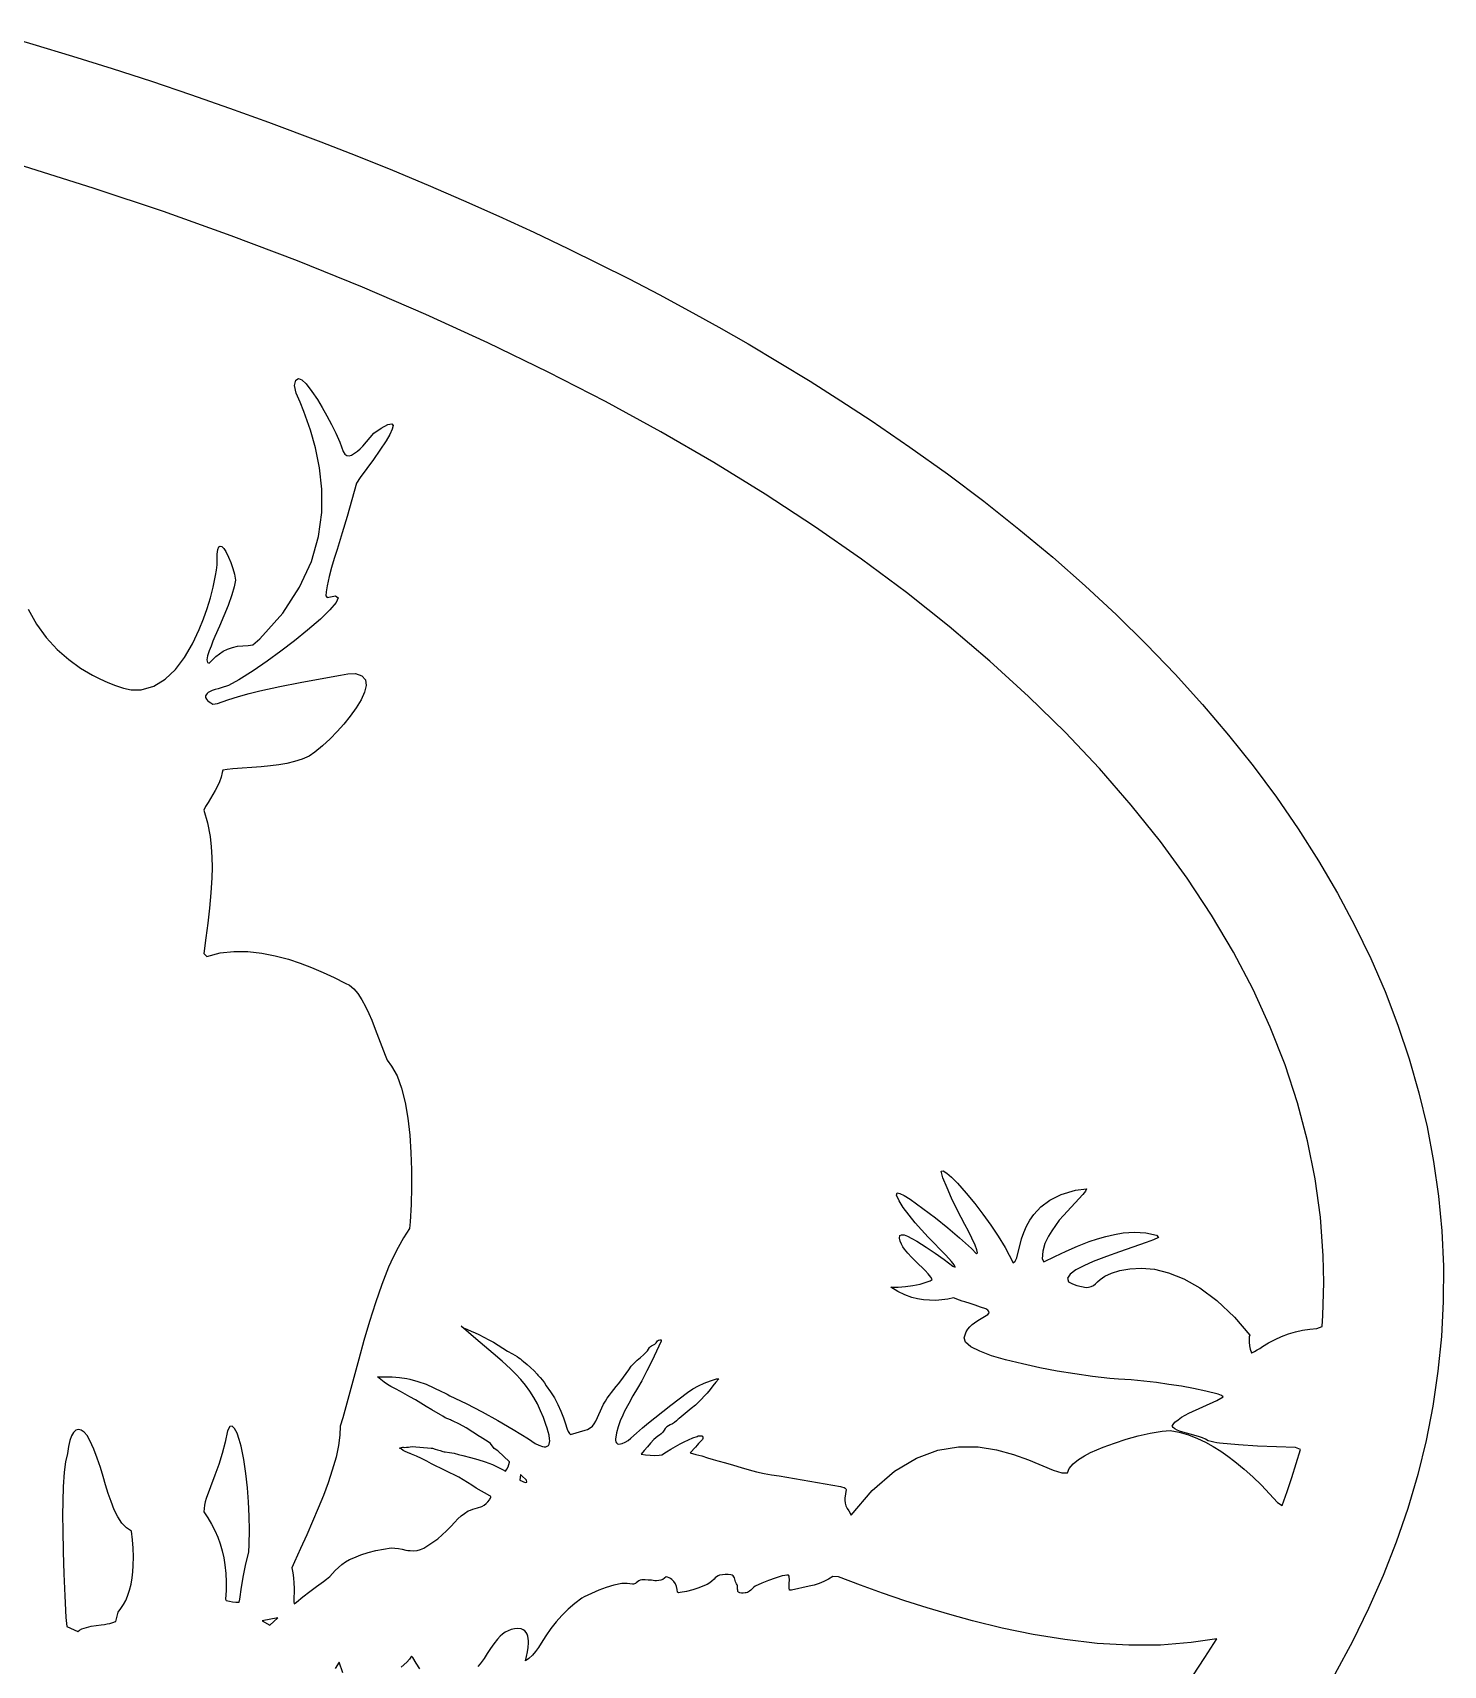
# Model space of a CAD drawing. Extents: x 0.2 to 24.2, y 0.3 to 12.3.
# Drawn here: x 18.34 to 24.24, y 4.67 to 11.49 of the extents above; entities that cross this region are included whole.
import ezdxf

# ---------------------------------------------------------------- set-up
doc = ezdxf.new("R2010")
doc.units = 0
doc.linetypes.add('0', pattern=[0])
doc.layers.add('1', color=7, linetype='0')

msp = doc.modelspace()

# ---------------------------------------------------------------- linework, layer by layer
at = {"layer": '1'}
for points in [[(18.179382, 11.485872), (18.345398, 11.437777), (18.510681, 11.387728), (18.67572, 11.336214), (18.840027, 11.282747), (19.003845, 11.227816), (19.166931, 11.170931), (19.329529, 11.112337), (19.548523, 11.030062), (19.698425, 10.971468), (19.847595, 10.911165), (19.996033, 10.849154), (20.143982, 10.785433), (20.290955, 10.719759), (20.436951, 10.65262), (20.582458, 10.583529), (20.709412, 10.521273), (20.835632, 10.457308), (20.961121, 10.391878), (21.085876, 10.324739), (21.209656, 10.256136), (21.332458, 10.186068), (21.46283, 10.108919), (21.59198, 10.030062), (21.71991, 9.949007), (21.846619, 9.866243), (22.008484, 9.755648), (22.164978, 9.643343), (22.316833, 9.529085), (22.463318, 9.412874), (22.604675, 9.295198), (22.740906, 9.17557), (22.871521, 9.054476), (22.997009, 8.931429), (23.116638, 8.806917), (23.230896, 8.680941), (23.339539, 8.553011), (23.442078, 8.424105), (23.539246, 8.293245), (23.630066, 8.161409), (23.714783, 8.028109), (23.79364, 7.893343), (23.866394, 7.757113), (23.9328, 7.619905), (23.992859, 7.481722), (24.046814, 7.342073), (24.093445, 7.201448), (24.13446, 7.059603), (24.168396, 6.91678), (24.19574, 6.772738), (24.216003, 6.627962), (24.229675, 6.482454), (24.236267, 6.335726), (24.235535, 6.188265), (24.227966, 6.04178), (24.213562, 5.896273), (24.192078, 5.751497), (24.164001, 5.607698), (24.129089, 5.46512), (24.087585, 5.323519), (24.03949, 5.182894), (23.984802, 5.043489), (23.923767, 4.905306), (23.856628, 4.768099), (23.782898, 4.632357)], [(18.325134, 9.079134), (18.359802, 9.015902), (18.400818, 8.959749), (18.446228, 8.910921), (18.494812, 8.868685), (18.544617, 8.832796), (18.593933, 8.803255), (18.625427, 8.787142), (18.657654, 8.772738), (18.690613, 8.760042), (18.724304, 8.7493), (18.756042, 8.74222), (18.797791, 8.741732), (18.850037, 8.756624), (18.897644, 8.785921), (18.940613, 8.827181), (18.978455, 8.877474), (19.011658, 8.93387), (19.040222, 8.994417), (19.057556, 9.03763), (19.072937, 9.081331), (19.086609, 9.125765), (19.098328, 9.170687), (19.108093, 9.219027), (19.111755, 9.240999), (19.114197, 9.263216), (19.115173, 9.285433), (19.114685, 9.30765), (19.117371, 9.327181), (19.122009, 9.338655), (19.127869, 9.342318), (19.134949, 9.339876), (19.143005, 9.331575), (19.151306, 9.31888), (19.162537, 9.296175), (19.172302, 9.272982), (19.180359, 9.249056), (19.186951, 9.224642), (19.191833, 9.199984), (19.186462, 9.171419), (19.176697, 9.138704), (19.160339, 9.094515), (19.143005, 9.050814), (19.124695, 9.007601), (19.105408, 8.964632), (19.097107, 8.944857), (19.089294, 8.924837), (19.08197, 8.904573), (19.075134, 8.884066), (19.07196, 8.866976), (19.073914, 8.855745), (19.081726, 8.85306), (19.09491, 8.86722), (19.10907, 8.880404), (19.124207, 8.892366), (19.14032, 8.903109), (19.158142, 8.912142), (19.178894, 8.918978), (19.200378, 8.923616), (19.222107, 8.926058), (19.24408, 8.926302), (19.264099, 8.92972), (19.293152, 8.954378), (19.388855, 9.062044), (19.459412, 9.170198), (19.50824, 9.277132), (19.538025, 9.381868), (19.551453, 9.482943), (19.552185, 9.579378), (19.542419, 9.669466), (19.525574, 9.751986), (19.504333, 9.825716), (19.490906, 9.865023), (19.476257, 9.904329), (19.460876, 9.942904), (19.444519, 9.981234), (19.438416, 10.011995), (19.443542, 10.0347), (19.454041, 10.042025), (19.468689, 10.036165), (19.487, 10.019075), (19.510925, 9.987337), (19.533386, 9.954622), (19.553894, 9.920687), (19.572937, 9.885775), (19.592224, 9.849642), (19.610291, 9.813021), (19.626892, 9.775423), (19.641785, 9.737337), (19.648621, 9.726351), (19.656677, 9.720736), (19.665955, 9.719271), (19.676208, 9.721956), (19.689148, 9.729525), (19.701355, 9.738314), (19.712585, 9.748323), (19.722839, 9.75931), (19.76947, 9.813021), (19.800232, 9.834749), (19.828064, 9.849398), (19.843933, 9.852327), (19.849548, 9.845491), (19.846375, 9.830111), (19.836121, 9.808382), (19.820251, 9.781038), (19.794128, 9.74222), (19.767517, 9.703646), (19.740173, 9.66556), (19.712341, 9.627962), (19.696228, 9.605013), (19.676941, 9.535433), (19.657166, 9.465853), (19.636658, 9.396761), (19.615417, 9.327669), (19.603943, 9.290071), (19.592957, 9.25223), (19.582947, 9.214388), (19.573669, 9.176058), (19.569519, 9.151644), (19.568787, 9.134554), (19.573914, 9.126741), (19.609314, 9.134066), (19.620789, 9.126497), (19.612, 9.105989), (19.586121, 9.075228), (19.546326, 9.036898), (19.492615, 8.990511), (19.437439, 8.945833), (19.381042, 8.90262), (19.323425, 8.861116), (19.264587, 8.821321), (19.204773, 8.783236), (19.16156, 8.760286), (19.131775, 8.749544), (19.119324, 8.746614), (19.106873, 8.742952), (19.094666, 8.738558), (19.082947, 8.733431), (19.077576, 8.730501), (19.072693, 8.726351), (19.068787, 8.721468), (19.065857, 8.716097), (19.066101, 8.710238), (19.069763, 8.703157), (19.07489, 8.69681), (19.080994, 8.691683), (19.088074, 8.687777), (19.097351, 8.682405), (19.11615, 8.684847), (19.159607, 8.700472), (19.203796, 8.714632), (19.248474, 8.726839), (19.293396, 8.737581), (19.377136, 8.755648), (19.460876, 8.772493), (19.545105, 8.788363), (19.629333, 8.803011), (19.660583, 8.80887), (19.692566, 8.809847), (19.719666, 8.80057), (19.733826, 8.783724), (19.737, 8.76053), (19.730652, 8.73221), (19.716248, 8.700472), (19.69574, 8.666048), (19.670837, 8.631868), (19.644226, 8.599154), (19.615906, 8.567659), (19.586365, 8.537386), (19.555359, 8.508577), (19.522888, 8.481478), (19.498474, 8.465364), (19.470398, 8.452669), (19.438171, 8.442415), (19.405212, 8.434114), (19.371765, 8.428255), (19.338074, 8.424349), (19.298767, 8.420931), (19.259216, 8.418001), (19.21991, 8.415071), (19.180359, 8.41263), (19.157166, 8.4097), (19.138611, 8.405794), (19.135925, 8.396761), (19.131042, 8.376986), (19.124451, 8.357943), (19.116394, 8.339388), (19.106628, 8.321566), (19.096863, 8.304476), (19.086853, 8.28763), (19.076843, 8.270784), (19.066345, 8.254183), (19.059753, 8.240023), (19.07489, 8.186068), (19.085144, 8.129915), (19.089783, 8.086702), (19.092712, 8.043245), (19.093445, 7.999788), (19.092468, 7.956331), (19.088562, 7.893587), (19.083191, 7.830843), (19.076111, 7.768099), (19.067322, 7.705843), (19.059265, 7.641146), (19.071228, 7.62845), (19.12738, 7.643099), (19.184998, 7.649691), (19.243103, 7.649202), (19.300964, 7.642611), (19.357605, 7.63138), (19.412537, 7.616732), (19.461365, 7.60013), (19.50946, 7.582064), (19.557068, 7.562044), (19.603943, 7.54056), (19.649841, 7.517366), (19.667908, 7.508333), (19.68573, 7.493441), (19.702332, 7.473665), (19.719421, 7.447054), (19.734802, 7.419466), (19.748962, 7.390902), (19.761169, 7.361849), (19.775085, 7.325472), (19.789001, 7.289095), (19.802429, 7.252718), (19.815857, 7.216097), (19.824646, 7.194857), (19.843445, 7.170443), (19.866882, 7.129915), (19.885437, 7.078646), (19.900085, 7.018831), (19.911072, 6.952669), (19.918884, 6.882601), (19.923523, 6.810335), (19.926208, 6.737825), (19.926697, 6.665316), (19.924988, 6.592806), (19.921326, 6.520296), (19.918152, 6.491976), (19.893494, 6.453157), (19.870789, 6.413363), (19.850037, 6.372591), (19.830994, 6.330843), (19.802429, 6.258821), (19.776062, 6.181673), (19.75116, 6.104036), (19.727966, 6.025667), (19.706482, 5.947054), (19.640076, 5.701693), (19.628601, 5.667269), (19.627136, 5.630159), (19.621765, 5.586458), (19.611267, 5.538363), (19.595398, 5.484163), (19.57782, 5.430696), (19.558533, 5.377718), (19.537292, 5.325472), (19.513367, 5.269075), (19.488708, 5.212923), (19.463562, 5.157015), (19.437683, 5.101351), (19.426453, 5.075472), (19.430847, 5.05472), (19.434021, 5.03348), (19.43573, 5.012239), (19.435974, 4.990999), (19.435242, 4.935091), (19.436707, 4.92557), (19.44574, 4.932894), (19.473328, 4.955111), (19.501404, 4.976839), (19.530212, 4.997835), (19.559265, 5.018099), (19.572205, 5.028597), (19.5849, 5.039827), (19.596863, 5.051546), (19.608093, 5.063997), (19.621277, 5.077425), (19.635925, 5.089876), (19.651306, 5.100618), (19.667908, 5.109896), (19.685242, 5.117464), (19.715271, 5.129427), (19.746033, 5.139681), (19.777527, 5.147738), (19.809265, 5.154329), (19.841248, 5.158724), (19.856873, 5.157747), (19.872253, 5.156038), (19.887634, 5.153597), (19.902771, 5.150179), (19.91156, 5.148714), (19.920349, 5.147493), (19.935242, 5.146761), (19.94989, 5.147982), (19.964294, 5.151888), (19.977966, 5.157747), (19.990662, 5.16556), (20.035828, 5.197298), (20.054871, 5.213655), (20.073181, 5.230745), (20.091003, 5.248568), (20.108093, 5.267122), (20.120544, 5.280306), (20.133972, 5.292269), (20.148132, 5.303255), (20.163269, 5.313265), (20.172791, 5.316927), (20.182556, 5.320345), (20.192322, 5.323275), (20.202332, 5.325716), (20.220154, 5.332064), (20.229431, 5.337435), (20.237976, 5.343782), (20.245789, 5.351107), (20.252625, 5.359407), (20.254333, 5.362581), (20.256042, 5.365999), (20.257263, 5.369417), (20.25824, 5.372835), (20.257019, 5.374788), (20.253845, 5.376741), (20.196228, 5.408968), (20.17865, 5.421175), (20.161072, 5.43265), (20.142761, 5.44388), (20.124451, 5.454622), (20.010437, 5.51053), (19.989929, 5.521517), (19.968933, 5.532015), (19.947693, 5.54178), (19.926208, 5.550814), (19.923767, 5.55179), (19.921326, 5.552767), (19.918884, 5.553743), (19.909363, 5.556917), (19.90033, 5.561068), (19.891785, 5.566195), (19.883728, 5.572054), (19.878113, 5.574739), (19.878357, 5.576204), (19.88324, 5.578157), (19.888367, 5.579378), (19.893494, 5.579378), (19.898621, 5.578646), (19.906189, 5.579378), (19.914001, 5.580111), (19.92157, 5.581087), (19.929138, 5.582308), (20.008728, 5.57596), (20.013855, 5.574984), (20.024841, 5.57181), (20.035583, 5.568636), (20.04657, 5.565218), (20.057312, 5.561556), (20.062439, 5.560579), (20.067078, 5.559847), (20.085876, 5.557405), (20.104431, 5.553988), (20.122742, 5.549593), (20.140808, 5.544222), (20.172546, 5.536654), (20.203796, 5.527864), (20.234802, 5.517855), (20.26532, 5.506624), (20.279236, 5.500521), (20.292664, 5.493685), (20.306091, 5.486605), (20.319275, 5.479036), (20.32489, 5.48807), (20.329773, 5.497591), (20.333435, 5.507357), (20.336365, 5.517611), (20.336121, 5.517855), (20.335876, 5.518343), (20.287292, 5.563753), (20.271912, 5.574007), (20.256775, 5.594271), (20.246277, 5.601839), (20.235535, 5.609163), (20.224304, 5.615999), (20.213074, 5.622347), (20.210388, 5.624544), (20.183289, 5.642855), (20.155457, 5.6597), (20.126892, 5.675325), (20.097595, 5.68973), (20.093445, 5.691439), (20.089294, 5.693148), (20.078308, 5.697542), (20.067566, 5.702669), (20.057312, 5.708529), (20.047302, 5.714876), (20.011169, 5.736116), (19.988464, 5.750032), (19.965515, 5.763704), (19.942566, 5.776888), (19.919128, 5.789827), (19.899841, 5.801302), (19.88031, 5.812044), (19.860291, 5.822542), (19.840271, 5.832552), (19.825867, 5.841829), (19.811707, 5.851595), (19.798035, 5.862093), (19.784851, 5.873079), (19.815613, 5.873812), (19.846375, 5.872835), (19.876892, 5.870394), (19.90741, 5.866243), (19.919128, 5.863802), (19.953552, 5.854036), (19.987244, 5.842073), (20.020203, 5.827913), (20.052185, 5.812044), (20.064148, 5.805941), (20.075378, 5.800325), (20.087097, 5.794466), (20.15448, 5.761751), (20.22113, 5.727327), (20.286804, 5.691195), (20.351501, 5.653597), (20.415222, 5.614046), (20.42865, 5.604036), (20.443054, 5.595491), (20.458191, 5.587923), (20.473816, 5.58182), (20.480896, 5.581087), (20.487244, 5.581087), (20.493347, 5.583284), (20.49823, 5.587191), (20.501648, 5.592562), (20.503357, 5.598665), (20.504089, 5.605989), (20.503601, 5.613802), (20.500916, 5.629183), (20.497253, 5.64432), (20.492615, 5.659456), (20.487244, 5.674105), (20.477478, 5.703402), (20.465759, 5.731966), (20.452576, 5.760042), (20.437683, 5.786898), (20.421082, 5.813021), (20.403015, 5.838167), (20.383484, 5.862093), (20.362488, 5.884798), (20.340271, 5.906282), (20.304626, 5.938509), (20.26825, 5.970247), (20.231873, 6.001497), (20.194763, 6.032259), (20.133484, 6.084505), (20.138367, 6.081087), (20.143738, 6.077913), (20.159851, 6.070589), (20.175964, 6.063509), (20.192078, 6.056429), (20.208435, 6.049593), (20.228943, 6.039095), (20.248962, 6.028353), (20.269226, 6.017366), (20.289001, 6.005892), (20.308289, 5.993196), (20.328064, 5.980989), (20.348083, 5.969271), (20.368347, 5.95804), (20.374695, 5.952913), (20.381287, 5.947786), (20.387634, 5.942415), (20.393982, 5.937288), (20.409363, 5.925081), (20.424255, 5.911898), (20.438416, 5.898226), (20.452087, 5.883821), (20.454773, 5.880892), (20.464539, 5.870394), (20.473572, 5.859407), (20.481873, 5.847689), (20.489441, 5.835726), (20.507019, 5.810823), (20.523132, 5.784945), (20.537781, 5.758089), (20.55072, 5.730501), (20.561707, 5.702181), (20.571228, 5.673128), (20.573425, 5.663363), (20.576843, 5.654085), (20.581238, 5.645052), (20.586853, 5.636751), (20.590271, 5.633089), (20.652527, 5.650423), (20.661072, 5.653841), (20.672302, 5.6597), (20.682068, 5.667757), (20.690125, 5.677279), (20.695984, 5.688509), (20.728943, 5.759554), (20.736267, 5.772005), (20.744324, 5.784212), (20.752869, 5.796175), (20.762146, 5.807405), (20.771667, 5.819857), (20.781189, 5.832308), (20.791199, 5.844271), (20.801453, 5.856234), (20.811951, 5.871859), (20.822693, 5.887484), (20.833679, 5.902864), (20.844666, 5.918245), (20.856873, 5.930696), (20.869568, 5.942659), (20.882507, 5.954134), (20.895935, 5.96512), (20.901062, 5.970491), (20.906921, 5.975863), (20.912048, 5.981966), (20.916687, 5.988314), (20.920593, 5.99515), (20.9245, 5.9993), (20.929138, 6.002962), (20.934265, 6.005648), (20.93988, 6.007601), (20.943298, 6.010042), (20.946228, 6.012728), (20.948669, 6.015902), (20.950867, 6.01932), (20.954285, 6.02347), (20.958435, 6.0264), (20.963562, 6.028109), (20.968689, 6.028109), (20.968689, 6.022738), (20.949646, 5.980745), (20.929871, 5.939241), (20.909607, 5.897738), (20.888855, 5.856722), (20.870056, 5.825472), (20.851501, 5.793978), (20.833923, 5.762239), (20.816589, 5.730013), (20.809021, 5.713411), (20.798523, 5.689241), (20.789978, 5.664583), (20.783386, 5.639193), (20.778748, 5.613314), (20.778992, 5.607698), (20.780457, 5.602327), (20.783386, 5.597445), (20.787537, 5.593782), (20.792175, 5.592562), (20.806091, 5.595247), (20.819275, 5.600374), (20.831238, 5.607454), (20.84198, 5.616732), (20.866394, 5.638704), (20.891296, 5.660433), (20.916687, 5.681429), (20.942566, 5.701937), (20.976013, 5.729036), (21.009949, 5.755404), (21.044373, 5.781771), (21.078796, 5.807405), (21.101501, 5.822542), (21.124939, 5.83597), (21.149597, 5.847445), (21.174988, 5.85721), (21.201111, 5.865023), (21.210388, 5.865267), (21.197937, 5.850618), (21.185486, 5.835482), (21.173523, 5.820589), (21.16156, 5.805208), (21.149597, 5.792269), (21.13739, 5.779573), (21.124939, 5.767122), (21.112244, 5.754671), (21.09491, 5.741488), (21.07782, 5.727816), (21.060974, 5.713655), (21.044617, 5.699251), (21.04071, 5.696566), (21.033142, 5.689486), (21.025085, 5.683138), (21.016541, 5.677523), (21.007507, 5.672396), (20.999451, 5.668734), (20.992371, 5.663851), (20.986267, 5.657503), (20.981628, 5.649935), (20.976013, 5.642611), (20.969666, 5.635775), (20.962585, 5.630159), (20.954773, 5.625032), (20.938416, 5.611361), (20.924744, 5.596712), (20.91156, 5.581575), (20.898621, 5.566195), (20.886169, 5.55057), (20.90448, 5.54764), (20.923035, 5.545931), (20.941833, 5.545443), (20.960388, 5.545931), (20.972107, 5.548128), (20.990906, 5.559847), (21.009949, 5.571321), (21.028992, 5.582552), (21.048279, 5.593782), (21.065613, 5.602571), (21.082947, 5.610628), (21.101013, 5.618196), (21.11908, 5.624788), (21.123962, 5.626253), (21.129089, 5.626986), (21.13446, 5.62723), (21.139587, 5.626986), (21.141785, 5.626009), (21.14325, 5.621126), (21.143005, 5.615999), (21.141296, 5.611361), (21.137878, 5.607454), (21.131287, 5.601107), (21.124939, 5.594271), (21.11908, 5.587435), (21.11322, 5.580111), (21.090515, 5.555941), (21.114685, 5.549593), (21.138855, 5.543001), (21.162781, 5.535677), (21.186462, 5.527864), (21.195984, 5.525179), (21.205505, 5.522249), (21.238464, 5.513948), (21.271423, 5.504915), (21.304138, 5.495394), (21.336609, 5.485384), (21.367615, 5.476595), (21.398865, 5.469271), (21.430603, 5.463655), (21.462341, 5.459261), (21.526306, 5.448763), (21.590027, 5.437777), (21.653992, 5.42679), (21.717712, 5.41556), (21.723083, 5.414583), (21.72821, 5.412874), (21.733337, 5.410921), (21.73822, 5.408724), (21.740906, 5.406282), (21.741882, 5.403109), (21.736023, 5.36722), (21.736267, 5.358675), (21.737488, 5.346468), (21.740662, 5.334505), (21.746033, 5.323275), (21.753357, 5.313265), (21.763123, 5.295931), (21.851257, 5.397982), (21.944275, 5.479036), (22.035828, 5.533968), (22.125183, 5.566927), (22.211365, 5.581087), (22.293152, 5.580843), (22.370056, 5.56888), (22.440369, 5.549593), (22.504089, 5.526644), (22.606384, 5.483919), (22.643005, 5.4722), (22.666931, 5.4722), (22.674011, 5.490999), (22.68988, 5.509554), (22.71283, 5.527864), (22.737244, 5.543001), (22.76239, 5.556673), (22.788513, 5.56888), (22.815125, 5.579378), (22.86322, 5.596956), (22.911804, 5.612581), (22.961365, 5.626253), (23.011169, 5.637728), (23.061462, 5.647005), (23.095886, 5.649446), (23.13324, 5.642855), (23.171326, 5.631624), (23.2099, 5.616243), (23.242859, 5.599886), (23.275085, 5.582064), (23.306335, 5.562777), (23.336609, 5.542025), (23.365906, 5.519808), (23.403992, 5.488314), (23.440857, 5.455599), (23.476501, 5.421175), (23.510437, 5.385286), (23.542908, 5.347933), (23.562927, 5.33597), (23.583679, 5.394075), (23.603455, 5.452425), (23.622009, 5.511019), (23.639587, 5.570101), (23.61908, 5.578157), (23.53949, 5.580355), (23.460144, 5.584017), (23.380798, 5.589388), (23.301697, 5.596468), (23.289734, 5.597933), (23.277771, 5.60013), (23.266052, 5.602816), (23.254333, 5.605989), (23.242371, 5.612581), (23.229919, 5.618196), (23.217224, 5.622835), (23.204041, 5.626497), (23.137878, 5.645052), (23.124695, 5.650179), (23.114197, 5.65555), (23.107361, 5.661409), (23.104187, 5.667757), (23.107117, 5.674837), (23.114197, 5.683626), (23.128113, 5.694368), (23.142517, 5.704378), (23.157654, 5.713411), (23.173279, 5.721224), (23.290222, 5.774935), (23.317078, 5.789827), (23.310242, 5.79471), (23.295105, 5.800325), (23.244568, 5.813265), (23.193298, 5.824495), (23.142029, 5.834017), (23.090271, 5.841829), (23.038025, 5.849398), (22.985535, 5.855501), (22.9328, 5.860384), (22.880066, 5.863802), (22.843689, 5.866732), (22.770203, 5.875277), (22.69696, 5.88553), (22.623962, 5.897493), (22.551453, 5.911409), (22.478943, 5.927034), (22.407166, 5.944368), (22.349548, 5.961458), (22.300964, 5.979769), (22.263367, 5.999056), (22.239929, 6.018587), (22.235046, 6.036165), (22.238464, 6.048861), (22.243591, 6.060823), (22.250183, 6.072054), (22.25824, 6.082308), (22.267761, 6.091341), (22.278259, 6.099154), (22.291687, 6.107943), (22.305359, 6.116732), (22.319275, 6.125032), (22.333191, 6.133089), (22.339539, 6.139925), (22.338318, 6.145784), (22.333435, 6.151155), (22.32489, 6.156527), (22.303162, 6.164827), (22.281433, 6.17264), (22.259216, 6.17972), (22.237, 6.186068), (22.226257, 6.189486), (22.215515, 6.193392), (22.204773, 6.197786), (22.194519, 6.202425), (22.190613, 6.203402), (22.165955, 6.19803), (22.141052, 6.194368), (22.115906, 6.192659), (22.090515, 6.192904), (22.065369, 6.195101), (22.040466, 6.199007), (22.016052, 6.205111), (21.986755, 6.215364), (21.957458, 6.229525), (21.928406, 6.247591), (21.959167, 6.247835), (21.989929, 6.250032), (22.020447, 6.254427), (22.05072, 6.260775), (22.080261, 6.26932), (22.092468, 6.274202), (22.101257, 6.280306), (22.09613, 6.289827), (22.084412, 6.303743), (22.07196, 6.316927), (22.059265, 6.329866), (22.045837, 6.342318), (22.029968, 6.357454), (22.014832, 6.373323), (22.000183, 6.389437), (21.986023, 6.406282), (21.978699, 6.416536), (21.972595, 6.427767), (21.968201, 6.439486), (21.965027, 6.451693), (21.966492, 6.463411), (21.972595, 6.466829), (21.983582, 6.465609), (21.998474, 6.460238), (22.016541, 6.451448), (22.037292, 6.439486), (22.075867, 6.414827), (22.113953, 6.389437), (22.151306, 6.362825), (22.188171, 6.335482), (22.19696, 6.331575), (22.193054, 6.340364), (22.181335, 6.355257), (22.157654, 6.381136), (22.133484, 6.406527), (22.109314, 6.431917), (22.0849, 6.457064), (22.057068, 6.486605), (22.030212, 6.516878), (22.004578, 6.548372), (21.979919, 6.580599), (21.963318, 6.607943), (21.95282, 6.631624), (21.954529, 6.641634), (21.966248, 6.639193), (21.984558, 6.629915), (22.008728, 6.615023), (22.062195, 6.576693), (22.114685, 6.537142), (22.165955, 6.495882), (22.216003, 6.453157), (22.264832, 6.409212), (22.286804, 6.387484), (22.291199, 6.390413), (22.288025, 6.404085), (22.280701, 6.423128), (22.266785, 6.452181), (22.25238, 6.480989), (22.237732, 6.509798), (22.222595, 6.538118), (22.201599, 6.578646), (22.181824, 6.619905), (22.163269, 6.661898), (22.146423, 6.704378), (22.138367, 6.731722), (22.146912, 6.733187), (22.162048, 6.724154), (22.182556, 6.706575), (22.20697, 6.681917), (22.243835, 6.639925), (22.27948, 6.596712), (22.313416, 6.552523), (22.345886, 6.507113), (22.376892, 6.460482), (22.406433, 6.413118), (22.440125, 6.349398), (22.448181, 6.355989), (22.454285, 6.370638), (22.474548, 6.449495), (22.483826, 6.476351), (22.495544, 6.50223), (22.50946, 6.527132), (22.52533, 6.55057), (22.554626, 6.582552), (22.592957, 6.611361), (22.640564, 6.635042), (22.699158, 6.652864), (22.746277, 6.658236), (22.74115, 6.648226), (22.729919, 6.63431), (22.649109, 6.547396), (22.632019, 6.526888), (22.615662, 6.505404), (22.600525, 6.483431), (22.586609, 6.460482), (22.572205, 6.429476), (22.563171, 6.397982), (22.56073, 6.366488), (22.567566, 6.352816), (22.613953, 6.376253), (22.661072, 6.39847), (22.708679, 6.419222), (22.757019, 6.438265), (22.791687, 6.449739), (22.827087, 6.459505), (22.862732, 6.467562), (22.898865, 6.473909), (22.94696, 6.477083), (22.993591, 6.474642), (23.038269, 6.464632), (23.046082, 6.455111), (23.025818, 6.445833), (22.9953, 6.434359), (22.939636, 6.415316), (22.884216, 6.395784), (22.829041, 6.375765), (22.774109, 6.355013), (22.73407, 6.337435), (22.701111, 6.319613), (22.677917, 6.302523), (22.666931, 6.285677), (22.670593, 6.27054), (22.687927, 6.261751), (22.705994, 6.254915), (22.724792, 6.249788), (22.743835, 6.246614), (22.754822, 6.247347), (22.76532, 6.250277), (22.77533, 6.255159), (22.783875, 6.261751), (22.791199, 6.270052), (22.802185, 6.280306), (22.822205, 6.293001), (22.849792, 6.305696), (22.885193, 6.317171), (22.927185, 6.324739), (22.975525, 6.326937), (23.02948, 6.322298), (23.088318, 6.308138), (23.152283, 6.282991), (23.219421, 6.244661), (23.290222, 6.191683), (23.363953, 6.121859), (23.427429, 6.047396), (23.42572, 6.04056), (23.424744, 6.032991), (23.424988, 6.017855), (23.426697, 6.002962), (23.429871, 5.988314), (23.434265, 5.973909), (23.435974, 5.973665), (23.447693, 5.979036), (23.458923, 5.985384), (23.46991, 5.99222), (23.480408, 5.999544), (23.506287, 6.015657), (23.533142, 6.029818), (23.56073, 6.042269), (23.589294, 6.052767), (23.618591, 6.061312), (23.648132, 6.068148), (23.678162, 6.072786), (23.708435, 6.075472), (23.729675, 6.084017), (23.732605, 6.129915), (23.734802, 6.17557), (23.736267, 6.221468), (23.736755, 6.267366), (23.734558, 6.379183), (23.722839, 6.539583), (23.700867, 6.699739), (23.668884, 6.859163), (23.627136, 7.017855), (23.575134, 7.176058), (23.513123, 7.333529), (23.441345, 7.490023), (23.359558, 7.646029), (23.267761, 7.801058), (23.165955, 7.954866), (23.054382, 8.107943), (22.933044, 8.259798), (22.7995, 8.413363), (22.656189, 8.565218), (22.503845, 8.714632), (22.342712, 8.861605), (22.172546, 9.006136), (21.993347, 9.14847), (21.805603, 9.28763), (21.60907, 9.424349), (21.403748, 9.55887), (21.18988, 9.690706), (20.967468, 9.819124), (20.736755, 9.945101), (20.497253, 10.068392), (20.2453, 10.190706), (19.986755, 10.30887), (19.721863, 10.42264), (19.450867, 10.532503), (19.173767, 10.637972), (18.890564, 10.739046), (18.601501, 10.835726), (18.30658, 10.928011)], [(23.18988, 4.625032), (23.240662, 4.701693), (23.28949, 4.779329), (23.1828, 4.764193), (23.054871, 4.753206), (22.923279, 4.752474), (22.789734, 4.760286), (22.655945, 4.775911), (22.523621, 4.79764), (22.394226, 4.824251), (22.26947, 4.854525), (22.174744, 4.880404), (22.08075, 4.90848), (21.987244, 4.938265), (21.894226, 4.970003), (21.801941, 5.00345), (21.710388, 5.038851), (21.686951, 5.039583), (21.668396, 5.028353), (21.648865, 5.018831), (21.628601, 5.01053), (21.608093, 5.003939), (21.586853, 4.999056), (21.513367, 4.981966), (21.50531, 4.982454), (21.504089, 4.992464), (21.503845, 5.002718), (21.504333, 5.012972), (21.505554, 5.022982), (21.504578, 5.041048), (21.501404, 5.04471), (21.493835, 5.044954), (21.485291, 5.043978), (21.475281, 5.042025), (21.445984, 5.033236), (21.417419, 5.023226), (21.389099, 5.011751), (21.361511, 4.998812), (21.355652, 4.993685), (21.349792, 4.988558), (21.344177, 4.983187), (21.338562, 4.977816), (21.334167, 4.974886), (21.329529, 4.972689), (21.324646, 4.971468), (21.319519, 4.970736), (21.312439, 4.970003), (21.305359, 4.970491), (21.298523, 4.971956), (21.291931, 4.974642), (21.290222, 4.977083), (21.289246, 4.98221), (21.288513, 4.987337), (21.288269, 4.992708), (21.288025, 4.997835), (21.287537, 5.001497), (21.286316, 5.005159), (21.284607, 5.008577), (21.28241, 5.011507), (21.280212, 5.016878), (21.278259, 5.022493), (21.27655, 5.028109), (21.275574, 5.033968), (21.273376, 5.038363), (21.269958, 5.042269), (21.265808, 5.04471), (21.260925, 5.046175), (21.249207, 5.04764), (21.237244, 5.047884), (21.225281, 5.047152), (21.213562, 5.045198), (21.20697, 5.042513), (21.200623, 5.038851), (21.195007, 5.034212), (21.190125, 5.029085), (21.18158, 5.02054), (21.172058, 5.013216), (21.161804, 5.006868), (21.150818, 5.001986), (21.12616, 4.99222), (21.101013, 4.984163), (21.075378, 4.977571), (21.049255, 4.972445), (21.041931, 4.971956), (21.037537, 4.973665), (21.03656, 4.985628), (21.033875, 4.997591), (21.028992, 5.008577), (21.0224, 5.018831), (21.014099, 5.02762), (21.008484, 5.031527), (21.002625, 5.034456), (20.996277, 5.036654), (20.989685, 5.038118), (20.983337, 5.032015), (20.976013, 5.027376), (20.967712, 5.023958), (20.959167, 5.022249), (20.950378, 5.022005), (20.94281, 5.022005), (20.929138, 5.023714), (20.915466, 5.024691), (20.901794, 5.025667), (20.888123, 5.025911), (20.881775, 5.024202), (20.875671, 5.021273), (20.870056, 5.017611), (20.865173, 5.013216), (20.861755, 5.010775), (20.857605, 5.008821), (20.853455, 5.008089), (20.84906, 5.008089), (20.838074, 5.009066), (20.827087, 5.009798), (20.815857, 5.010286), (20.804871, 5.010286), (20.772156, 5.002718), (20.740173, 4.993196), (20.708435, 4.981966), (20.677673, 4.969271), (20.6474, 4.954622), (20.637878, 4.948763), (20.608826, 4.926546), (20.581238, 4.902864), (20.555115, 4.87723), (20.530701, 4.85013), (20.507996, 4.82181), (20.487, 4.79178), (20.467957, 4.760775), (20.45697, 4.743441), (20.444763, 4.727083), (20.431335, 4.711702), (20.416687, 4.697542), (20.402283, 4.687777), (20.407166, 4.706087), (20.411072, 4.724398), (20.413757, 4.743196), (20.415466, 4.761995), (20.415222, 4.771517), (20.414246, 4.780794), (20.412292, 4.790071), (20.409607, 4.799105), (20.405457, 4.806429), (20.399597, 4.812777), (20.392517, 4.817415), (20.38446, 4.820589), (20.370544, 4.82181), (20.356873, 4.820589), (20.343445, 4.817659), (20.330505, 4.813021), (20.318054, 4.806917), (20.306824, 4.799105), (20.296326, 4.790071), (20.285095, 4.778597), (20.270203, 4.759066), (20.256042, 4.739046), (20.242859, 4.718538), (20.230164, 4.697542), (20.222107, 4.685579), (20.213318, 4.674349), (20.203796, 4.663607)], [(19.961853, 4.653841), (19.946228, 4.677279), (19.932068, 4.701693), (19.926697, 4.706331), (19.917908, 4.694613), (19.906677, 4.682161), (19.883972, 4.661654)], [(19.639587, 4.637484), (19.624695, 4.681673), (19.607117, 4.656038)]]:
    msp.add_lwpolyline(points, dxfattribs=at)
for points in [[(19.1474, 5.087679), (19.151306, 5.052279), (19.153015, 5.016634), (19.152527, 4.980989), (19.149841, 4.945589), (19.152527, 4.939241), (19.16571, 4.936312), (19.179138, 4.934114), (19.192566, 4.932894), (19.206238, 4.932161), (19.209412, 4.945345), (19.216248, 4.994661), (19.224792, 5.043489), (19.234802, 5.092318), (19.246521, 5.140657), (19.248962, 5.173128), (19.249695, 5.232454), (19.248474, 5.292025), (19.245544, 5.351351), (19.240906, 5.410433), (19.234558, 5.469515), (19.226257, 5.528353), (19.22113, 5.556429), (19.215027, 5.584017), (19.207214, 5.611361), (19.198425, 5.63846), (19.187927, 5.658236), (19.177673, 5.667513), (19.167419, 5.66556), (19.157898, 5.647982), (19.148132, 5.600618), (19.135925, 5.553743), (19.121277, 5.507845), (19.104431, 5.462435), (19.069275, 5.365755), (19.065369, 5.351839), (19.062195, 5.337923), (19.059998, 5.323763), (19.058777, 5.309359), (19.075867, 5.284456), (19.091248, 5.258577), (19.105164, 5.231722), (19.117126, 5.204134), (19.127625, 5.175814), (19.135925, 5.147005), (19.142761, 5.117464)], [(18.469666, 5.233675), (18.471863, 5.142122), (18.474792, 5.05057), (18.478455, 4.959261), (18.482605, 4.867708), (18.486511, 4.830843), (18.532654, 4.810091), (18.539978, 4.816195), (18.549255, 4.821077), (18.569031, 4.826937), (18.58905, 4.83182), (18.609558, 4.835482), (18.630066, 4.837679), (18.643982, 4.839632), (18.655701, 4.841341), (18.667175, 4.844027), (18.67865, 4.847445), (18.689636, 4.851595), (18.691101, 4.852083), (18.701355, 4.891146), (18.713074, 4.906527), (18.723816, 4.92264), (18.733093, 4.93973), (18.740906, 4.957308), (18.748962, 4.98221), (18.75531, 5.007601), (18.760193, 5.03348), (18.763123, 5.059603), (18.764587, 5.085726), (18.76532, 5.12137), (18.764343, 5.157259), (18.761658, 5.192904), (18.757507, 5.228304), (18.735535, 5.242464), (18.716492, 5.262728), (18.699646, 5.288363), (18.684753, 5.318148), (18.67157, 5.352327), (18.659363, 5.386751), (18.648376, 5.421663), (18.638611, 5.45682), (18.627136, 5.49515), (18.614197, 5.533236), (18.599548, 5.570589), (18.583435, 5.60721), (18.571228, 5.628206), (18.559021, 5.642855), (18.547058, 5.651155), (18.535583, 5.653597), (18.525085, 5.650179), (18.51532, 5.641146), (18.506531, 5.626741), (18.498962, 5.606966), (18.493347, 5.582308), (18.489685, 5.552767), (18.481873, 5.518343), (18.476013, 5.474886), (18.472107, 5.414583), (18.469666, 5.35428), (18.468689, 5.293978)], [(20.401062, 5.432405), (20.408142, 5.433626), (20.406677, 5.441439), (20.385681, 5.461946), (20.382263, 5.465853), (20.378357, 5.441439)], [(19.3349, 4.836458), (19.368835, 4.86722), (19.302429, 4.853792)]]:
    msp.add_lwpolyline(points, close=True, dxfattribs=at)

doc.saveas('drawing.dxf')
